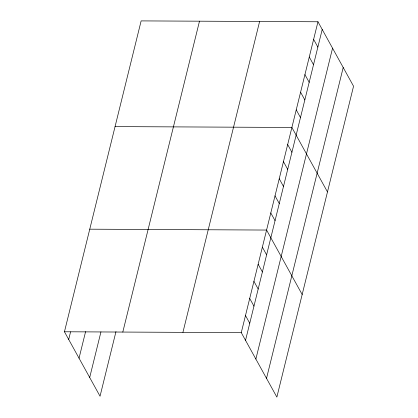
<?xml version="1.0" encoding="UTF-8"?>
<svg xmlns="http://www.w3.org/2000/svg" width="418" height="418" viewBox="0 0 418 418"><rect width="100%" height="100%" fill="white"/><g stroke="black" fill="none" stroke-linecap="round" stroke-linejoin="round"><path stroke-width="0.63" d="M115.969 331.641L100.038 396.233L64.45 331.772L141.138 20.9L317.962 21.767L353.55 86.228L276.862 397.1L241.275 332.639L317.962 21.767M68.698 339.473L70.574 331.871M79.039 358.205L85.601 331.605M89.692 377.501L100.942 331.908M122.803 332.059L199.49 21.187M182.922 332.352L259.615 21.48M245.528 340.336L322.215 29.464M255.868 359.067L332.556 48.195M266.522 378.368L343.209 67.497M115.065 126.597L291.889 127.464L327.477 191.925M89.76 229.184L266.585 230.052L302.167 294.512M64.45 331.772L241.275 332.639M313.62 39.381L317.868 47.082M309.273 57L313.521 64.696M304.926 74.613L309.179 82.315M300.584 92.232L304.832 99.928M296.237 109.845L300.485 117.547M287.673 144.56L291.921 152.256M283.456 161.661L287.704 169.358M279.24 178.758L283.488 186.454M275.018 195.854L279.271 203.556M270.801 212.955L275.049 220.652M262.368 247.148L266.616 254.849M258.146 264.249L262.399 271.946M253.93 281.345L258.178 289.042M249.713 298.442L253.961 306.143M245.497 315.543L249.745 323.239"/></g></svg>
